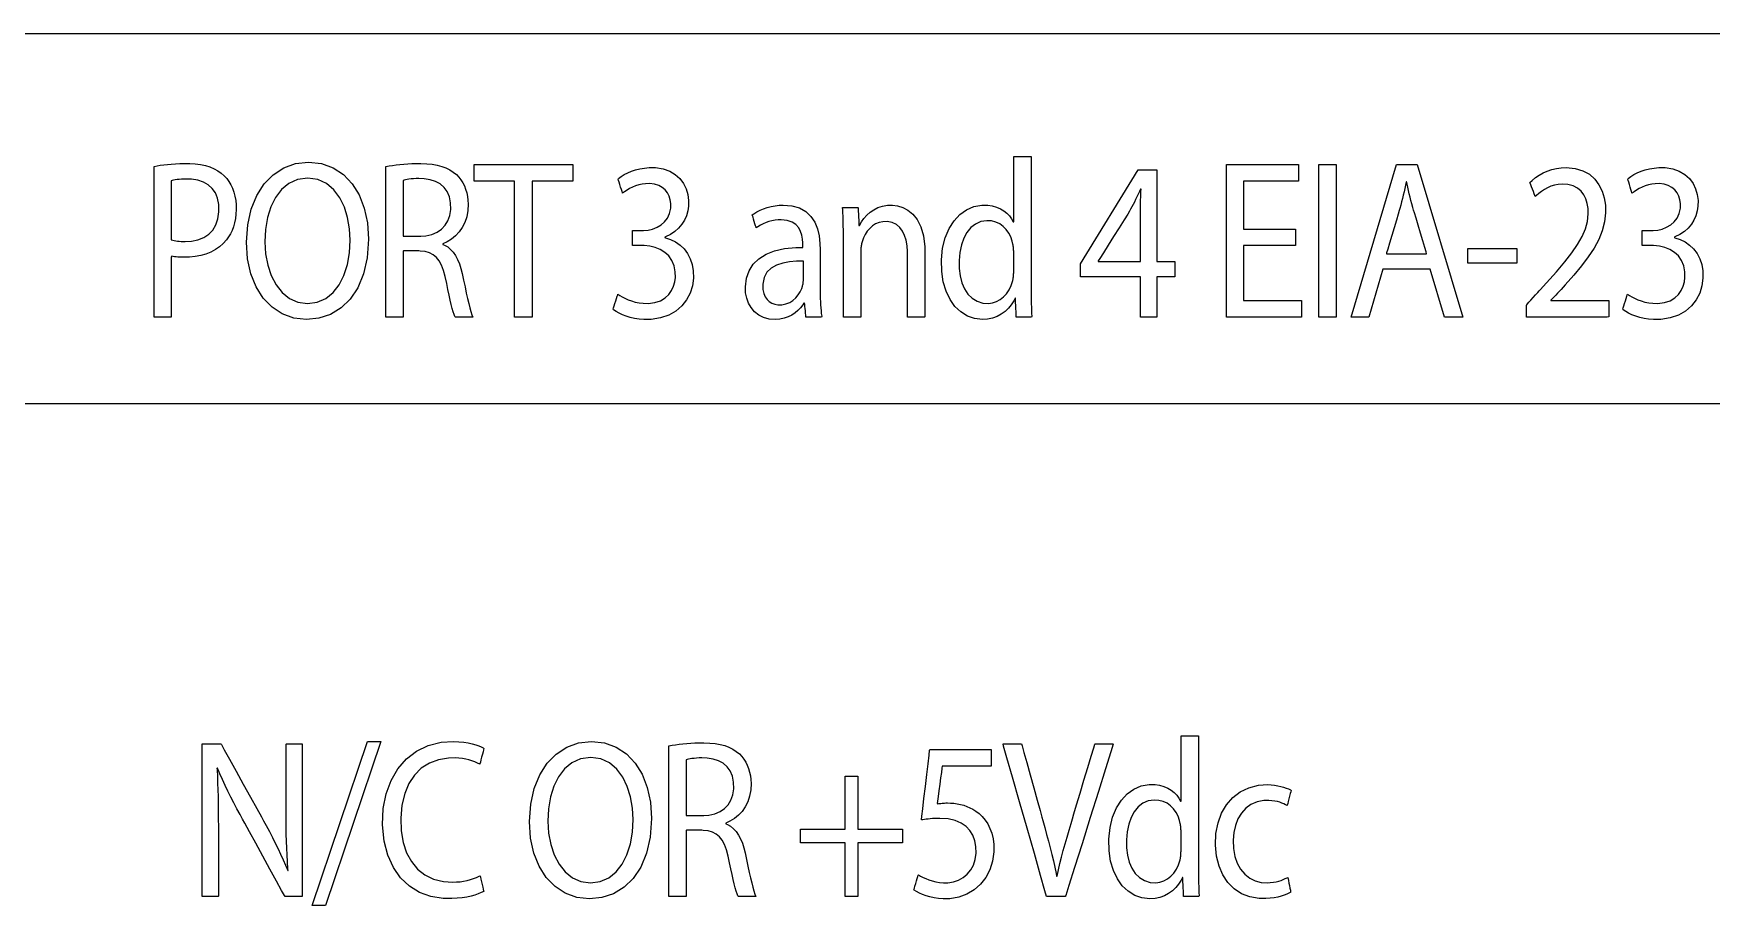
# Model space of a CAD drawing. Extents: x 3.4 to 20.6, y 5.2 to 12.5.
# Drawn here: x 19.06 to 19.74, y 10.897 to 11.251 of the extents above; entities that cross this region are included whole.
import ezdxf

# ---------------------------------------------------------------- set-up
doc = ezdxf.new("R2010")
doc.units = 0
doc.header["$MEASUREMENT"] = 0
doc.layers.get('0').update_dxf_attribs({"linetype": 'CONTINUOUS'})

msp = doc.modelspace()

# ---------------------------------------------------------------- linework, layer by layer
for points in [[(18.27352, 11.25083), (18.4086, 11.25083), (18.68417, 11.25083), (18.95973, 11.25083), (19.09481, 11.25083), (19.22665, 11.25083), (19.35415, 11.25083), (19.47624, 11.25083), (19.59185, 11.25083), (19.69987, 11.25083), (19.79924, 11.25083)], [(19.25491, 11.19089), (19.23844, 11.19089), (19.23844, 11.19769), (19.27851, 11.19769), (19.27851, 11.19089), (19.26196, 11.19089), (19.26196, 11.13584), (19.25491, 11.13584), (19.25491, 11.19089)], [(19.57164, 11.16484), (19.55059, 11.16484), (19.55059, 11.14254), (19.57406, 11.14254), (19.57406, 11.13584), (19.54361, 11.13584), (19.54361, 11.19769), (19.57284, 11.19769), (19.57284, 11.19099), (19.55059, 11.19099), (19.55059, 11.17144), (19.57164, 11.17144), (19.57164, 11.16484)], [(19.58811, 11.19769), (19.58811, 11.13584), (19.58112, 11.13584), (19.58112, 11.19769), (19.58811, 11.19769)], [(19.60707, 11.15529), (19.60145, 11.13584), (19.59421, 11.13584), (19.6126, 11.19769), (19.62104, 11.19769), (19.63951, 11.13584), (19.63205, 11.13584), (19.62627, 11.15529), (19.60707, 11.15529)], [(19.50873, 11.13584), (19.50873, 11.15209), (19.48448, 11.15209), (19.48448, 11.1574), (19.50779, 11.19549), (19.51541, 11.19549), (19.51541, 11.15841), (19.52272, 11.15841), (19.52272, 11.15209), (19.51541, 11.15209), (19.51541, 11.13584), (19.50873, 11.13584)], [(19.66138, 11.16364), (19.66138, 11.15767), (19.64153, 11.15767), (19.64153, 11.16364), (19.66138, 11.16364)], [(17.12677, 11.10083), (20.24156, 11.10083)], [(19.1728, 10.89716), (19.19522, 10.96368), (19.20067, 10.96368), (19.17818, 10.89716), (19.1728, 10.89716)], [(19.39411, 10.94965), (19.39411, 10.92808), (19.41226, 10.92808), (19.41226, 10.92257), (19.39411, 10.92257), (19.39411, 10.90083), (19.38897, 10.90083), (19.38897, 10.92257), (19.37082, 10.92257), (19.37082, 10.92808), (19.38897, 10.92808), (19.38897, 10.94965), (19.39411, 10.94965)]]:
    msp.add_lwpolyline(points)
for points in [[(19.10862, 11.19695), (19.10985, 11.19717), (19.11116, 11.19738), (19.11257, 11.19757), (19.11406, 11.19775), (19.11564, 11.19789), (19.11732, 11.19801), (19.11909, 11.19809), (19.12096, 11.19814), (19.1231, 11.19813), (19.12538, 11.19799), (19.12751, 11.19771), (19.12948, 11.19728), (19.13131, 11.19671), (19.13298, 11.19601), (19.1345, 11.19518), (19.13587, 11.19422), (19.13708, 11.19313), (19.1381, 11.19204), (19.139, 11.19084), (19.13979, 11.18952), (19.14047, 11.18808), (19.14103, 11.18655), (19.14146, 11.1849), (19.14176, 11.18317), (19.14192, 11.18134), (19.14195, 11.17942), (19.14185, 11.17754), (19.14164, 11.17575), (19.14131, 11.17407), (19.14087, 11.17248), (19.14031, 11.17099), (19.13965, 11.1696), (19.13887, 11.16831), (19.13799, 11.16711), (19.13671, 11.16568), (19.13519, 11.16434), (19.1335, 11.16317), (19.13166, 11.16219), (19.12968, 11.1614), (19.12758, 11.16078), (19.12537, 11.16036), (19.12307, 11.16012), (19.12107, 11.16006), (19.12034, 11.16007), (19.11964, 11.16009), (19.11895, 11.16012), (19.11828, 11.16016), (19.11762, 11.16023), (19.11699, 11.16032), (19.11639, 11.16043), (19.1158, 11.16057), (19.11561, 11.16019), (19.11561, 11.15816), (19.11561, 11.1549), (19.11561, 11.15086), (19.11561, 11.14654), (19.11561, 11.14241), (19.11561, 11.13893), (19.11561, 11.13658), (19.11561, 11.13584), (19.11529, 11.13584), (19.11455, 11.13584), (19.11351, 11.13584), (19.11232, 11.13584), (19.11111, 11.13584), (19.11, 11.13584), (19.10915, 11.13584), (19.10867, 11.13584), (19.10862, 11.13658), (19.10862, 11.14116), (19.10862, 11.14894), (19.10862, 11.15873), (19.10862, 11.16937), (19.10862, 11.17968), (19.10862, 11.1885), (19.10862, 11.19464)], [(19.19561, 11.1674), (19.1951, 11.15989), (19.19363, 11.15333), (19.1913, 11.14774), (19.18823, 11.14314), (19.1845, 11.13953), (19.18024, 11.13693), (19.17553, 11.13536), (19.17048, 11.13483), (19.16533, 11.13541), (19.16064, 11.1371), (19.15649, 11.13982), (19.15294, 11.1435), (19.15007, 11.14805), (19.14793, 11.15341), (19.14659, 11.15948), (19.14613, 11.16621), (19.14662, 11.17324), (19.14803, 11.17957), (19.15028, 11.18511), (19.15328, 11.18981), (19.15697, 11.19359), (19.16125, 11.19638), (19.16605, 11.1981), (19.17128, 11.19869), (19.17657, 11.1981), (19.18132, 11.19638), (19.18547, 11.19363), (19.18899, 11.18993), (19.19181, 11.18536), (19.19389, 11.18003), (19.19517, 11.17401)], [(19.20269, 11.19686), (19.20396, 11.19713), (19.20534, 11.19737), (19.20681, 11.19758), (19.20835, 11.19776), (19.20995, 11.1979), (19.21159, 11.19802), (19.21325, 11.19809), (19.21492, 11.19814), (19.21683, 11.19814), (19.21924, 11.19804), (19.22146, 11.19782), (19.22349, 11.19746), (19.22535, 11.19697), (19.22704, 11.19634), (19.22859, 11.19558), (19.22999, 11.19466), (19.23126, 11.1936), (19.23229, 11.19254), (19.23313, 11.19147), (19.23386, 11.1903), (19.2345, 11.18904), (19.23503, 11.18769), (19.23545, 11.18626), (19.23576, 11.18476), (19.23595, 11.1832), (19.23603, 11.18159), (19.2359, 11.17903), (19.23545, 11.17651), (19.23469, 11.17423), (19.23367, 11.17217), (19.23241, 11.17034), (19.23093, 11.16875), (19.22928, 11.16741), (19.22747, 11.16631), (19.22583, 11.16557), (19.22583, 11.16556), (19.22583, 11.16553), (19.22583, 11.16549), (19.22583, 11.16544), (19.22583, 11.1654), (19.22583, 11.16535), (19.22583, 11.16532), (19.22583, 11.1653), (19.22643, 11.16503), (19.22775, 11.16426), (19.22894, 11.16329), (19.23, 11.16211), (19.23095, 11.16074), (19.23178, 11.15918), (19.23251, 11.15744), (19.23313, 11.15552), (19.23365, 11.15344), (19.2342, 11.15075), (19.23477, 11.14804), (19.2353, 11.14556), (19.2358, 11.14331), (19.23627, 11.1413), (19.23672, 11.13954), (19.23715, 11.13804), (19.23756, 11.1368), (19.23796, 11.13584), (19.23769, 11.13584), (19.23699, 11.13584), (19.23598, 11.13584), (19.23478, 11.13584), (19.23355, 11.13584), (19.23239, 11.13584), (19.23146, 11.13584), (19.23086, 11.13584), (19.23064, 11.13602), (19.23031, 11.13684), (19.22997, 11.13793), (19.22959, 11.13927), (19.22919, 11.14087), (19.22876, 11.14269), (19.22831, 11.14475), (19.22783, 11.14702), (19.22733, 11.14949), (19.22677, 11.15222), (19.2261, 11.15472), (19.22529, 11.15683), (19.22433, 11.15858), (19.2232, 11.15999), (19.22188, 11.16107), (19.22035, 11.16186), (19.21859, 11.16237), (19.21658, 11.16262), (19.21609, 11.16264), (19.2155, 11.16264), (19.21461, 11.16264), (19.21354, 11.16264), (19.21242, 11.16264), (19.21135, 11.16264), (19.21046, 11.16264), (19.20987, 11.16264), (19.20969, 11.16262), (19.20969, 11.16138), (19.20969, 11.15857), (19.20969, 11.15469), (19.20969, 11.15023), (19.20969, 11.14565), (19.20969, 11.14146), (19.20969, 11.13814), (19.20969, 11.13617), (19.20964, 11.13584), (19.20919, 11.13584), (19.20836, 11.13584), (19.20729, 11.13584), (19.2061, 11.13584), (19.20493, 11.13584), (19.20388, 11.13584), (19.2031, 11.13584), (19.20271, 11.13584), (19.20269, 11.137), (19.20269, 11.14199), (19.20269, 11.14991), (19.20269, 11.15964), (19.20269, 11.17009), (19.20269, 11.18014), (19.20269, 11.18869), (19.20269, 11.19463)], [(19.29677, 11.1451), (19.29755, 11.14457), (19.29852, 11.14401), (19.29966, 11.14343), (19.30093, 11.14288), (19.30233, 11.14237), (19.30382, 11.14193), (19.3054, 11.1416), (19.30703, 11.1414), (19.309, 11.14136), (19.31176, 11.14171), (19.31407, 11.14248), (19.31596, 11.14361), (19.31745, 11.14501), (19.31858, 11.14662), (19.31938, 11.14836), (19.31988, 11.15016), (19.3201, 11.15194), (19.32006, 11.15413), (19.31958, 11.15664), (19.31868, 11.1588), (19.3174, 11.1606), (19.31581, 11.16207), (19.31396, 11.16322), (19.31191, 11.16405), (19.30971, 11.16458), (19.30742, 11.16482), (19.30658, 11.16484), (19.30627, 11.16484), (19.30577, 11.16484), (19.30516, 11.16484), (19.30449, 11.16484), (19.30384, 11.16484), (19.30328, 11.16484), (19.30288, 11.16484), (19.30271, 11.16484), (19.30271, 11.16501), (19.30271, 11.16556), (19.30271, 11.16637), (19.30271, 11.16735), (19.30271, 11.16837), (19.30271, 11.16935), (19.30271, 11.17017), (19.30271, 11.17071), (19.30271, 11.17088), (19.30288, 11.17088), (19.30328, 11.17088), (19.30384, 11.17088), (19.30449, 11.17088), (19.30516, 11.17088), (19.30577, 11.17088), (19.30627, 11.17088), (19.30658, 11.17088), (19.30723, 11.1709), (19.30905, 11.1711), (19.31087, 11.17155), (19.31265, 11.17225), (19.3143, 11.17323), (19.31575, 11.17447), (19.31693, 11.176), (19.31778, 11.17782), (19.31823, 11.17995), (19.31825, 11.18189), (19.31802, 11.18345), (19.31758, 11.18492), (19.3169, 11.18627), (19.31597, 11.18746), (19.31479, 11.18845), (19.31335, 11.18923), (19.31163, 11.18975), (19.30962, 11.18997), (19.30803, 11.18993), (19.30663, 11.18974), (19.30527, 11.18942), (19.30396, 11.189), (19.30272, 11.18849), (19.30155, 11.18792), (19.30049, 11.1873), (19.29953, 11.18667), (19.29869, 11.18604), (19.29863, 11.18625), (19.29845, 11.18681), (19.29819, 11.18762), (19.29789, 11.18858), (19.29758, 11.18958), (19.29729, 11.19052), (19.29704, 11.19128), (19.29689, 11.19178), (19.29706, 11.19208), (19.29813, 11.19286), (19.29937, 11.19361), (19.30077, 11.19432), (19.30231, 11.19496), (19.30397, 11.19552), (19.30572, 11.19597), (19.30755, 11.19629), (19.30943, 11.19647), (19.31201, 11.19644), (19.31512, 11.19596), (19.3178, 11.19501), (19.32006, 11.19368), (19.32191, 11.192), (19.32337, 11.19004), (19.32443, 11.18787), (19.32511, 11.18553), (19.32542, 11.18309), (19.32538, 11.18088), (19.32509, 11.17887), (19.32455, 11.17696), (19.32375, 11.17516), (19.32271, 11.17349), (19.32141, 11.17195), (19.31987, 11.17057), (19.31808, 11.16936), (19.31604, 11.16833), (19.3158, 11.16822), (19.3158, 11.16821), (19.3158, 11.16818), (19.3158, 11.16815), (19.3158, 11.16812), (19.3158, 11.16809), (19.3158, 11.16807), (19.3158, 11.16806), (19.31604, 11.16799), (19.31817, 11.1673), (19.32016, 11.1663), (19.32199, 11.16502), (19.32362, 11.16345), (19.325, 11.16161), (19.32611, 11.15951), (19.32691, 11.15717), (19.32736, 11.15458), (19.32742, 11.15164), (19.327, 11.14848), (19.32608, 11.1455), (19.32466, 11.14276), (19.32275, 11.14032), (19.32035, 11.13826), (19.31746, 11.13662), (19.3141, 11.13548), (19.31026, 11.1349), (19.3073, 11.13486), (19.30537, 11.13502), (19.30351, 11.13531), (19.30176, 11.13572), (19.30011, 11.13621), (19.2986, 11.13678), (19.29724, 11.1374), (19.29604, 11.13805), (19.29503, 11.13872), (19.29487, 11.139), (19.29503, 11.13953), (19.29529, 11.14034), (19.2956, 11.14133), (19.29593, 11.14239), (19.29624, 11.14341), (19.29651, 11.14428), (19.2967, 11.14488)], [(19.4644, 11.201), (19.4644, 11.19902), (19.4644, 11.19374), (19.4644, 11.18615), (19.4644, 11.17724), (19.4644, 11.16801), (19.4644, 11.15943), (19.4644, 11.1525), (19.4644, 11.14822), (19.4644, 11.14685), (19.4644, 11.14546), (19.46442, 11.14404), (19.46444, 11.14263), (19.46447, 11.14123), (19.46451, 11.13987), (19.46456, 11.13856), (19.46462, 11.13733), (19.46469, 11.13619), (19.46461, 11.13584), (19.46411, 11.13584), (19.46329, 11.13584), (19.46227, 11.13584), (19.46118, 11.13584), (19.46013, 11.13584), (19.45923, 11.13584), (19.45861, 11.13584), (19.45837, 11.13584), (19.45836, 11.13612), (19.45833, 11.13688), (19.45829, 11.13797), (19.45824, 11.13925), (19.45818, 11.14057), (19.45813, 11.1418), (19.45809, 11.1428), (19.45807, 11.14341), (19.45806, 11.14354), (19.45805, 11.14354), (19.45803, 11.14354), (19.45801, 11.14354), (19.45798, 11.14354), (19.45795, 11.14354), (19.45793, 11.14354), (19.45791, 11.14354), (19.4579, 11.14354), (19.45735, 11.14242), (19.45637, 11.14084), (19.45519, 11.13938), (19.45384, 11.13809), (19.4523, 11.13698), (19.45061, 11.13608), (19.44876, 11.1354), (19.44677, 11.13498), (19.44463, 11.13483), (19.44148, 11.13519), (19.43854, 11.13623), (19.43587, 11.1379), (19.43351, 11.14017), (19.43151, 11.143), (19.42991, 11.14634), (19.42877, 11.15014), (19.42813, 11.15437), (19.42803, 11.15908), (19.42852, 11.1638), (19.42958, 11.16803), (19.43114, 11.17173), (19.43314, 11.17487), (19.43553, 11.17742), (19.43823, 11.17935), (19.4412, 11.18063), (19.44436, 11.18122), (19.44678, 11.18121), (19.44866, 11.18092), (19.45038, 11.18043), (19.45193, 11.17975), (19.45332, 11.17891), (19.45454, 11.17793), (19.45559, 11.17685), (19.45647, 11.17569), (19.45717, 11.17447), (19.45717, 11.17447), (19.45719, 11.17447), (19.45721, 11.17447), (19.45724, 11.17447), (19.45727, 11.17447), (19.45729, 11.17447), (19.45731, 11.17447), (19.45733, 11.17447), (19.45733, 11.17458), (19.45733, 11.17616), (19.45733, 11.1792), (19.45733, 11.18322), (19.45733, 11.18773), (19.45733, 11.19224), (19.45733, 11.19626), (19.45733, 11.1993), (19.45733, 11.20088), (19.45745, 11.201), (19.45801, 11.201), (19.45892, 11.201), (19.46005, 11.201), (19.46127, 11.201), (19.46244, 11.201), (19.46344, 11.201), (19.46414, 11.201)], [(19.66539, 11.13584), (19.66539, 11.13602), (19.66539, 11.1365), (19.66539, 11.13719), (19.66539, 11.13801), (19.66539, 11.13886), (19.66539, 11.13965), (19.66539, 11.14029), (19.66539, 11.14069), (19.66541, 11.14081), (19.66572, 11.14115), (19.66633, 11.14184), (19.66716, 11.14275), (19.66809, 11.14379), (19.66903, 11.14484), (19.66988, 11.14578), (19.67053, 11.1465), (19.67089, 11.1469), (19.67346, 11.14971), (19.67744, 11.15417), (19.68086, 11.15821), (19.68374, 11.1619), (19.68608, 11.16532), (19.6879, 11.16854), (19.68922, 11.17162), (19.69003, 11.17465), (19.69037, 11.1777), (19.6903, 11.17991), (19.69, 11.1819), (19.68945, 11.18377), (19.68863, 11.18546), (19.68752, 11.18695), (19.68608, 11.18817), (19.68431, 11.18908), (19.68216, 11.18963), (19.67978, 11.18979), (19.67819, 11.18966), (19.67667, 11.18934), (19.67523, 11.18887), (19.67387, 11.18827), (19.6726, 11.18758), (19.67143, 11.18681), (19.67037, 11.18601), (19.66941, 11.1852), (19.6689, 11.18479), (19.66876, 11.18516), (19.66849, 11.18583), (19.66815, 11.1867), (19.66776, 11.18766), (19.66739, 11.18862), (19.66705, 11.18947), (19.6668, 11.19011), (19.66667, 11.19043), (19.66759, 11.19128), (19.66898, 11.19238), (19.67047, 11.19338), (19.67208, 11.19427), (19.67378, 11.19503), (19.67557, 11.19565), (19.67745, 11.19611), (19.67941, 11.19639), (19.68145, 11.19649), (19.68507, 11.19616), (19.68819, 11.19521), (19.69083, 11.19373), (19.693, 11.1918), (19.69472, 11.18951), (19.69601, 11.18693), (19.69688, 11.18415), (19.69735, 11.18125), (19.69742, 11.17807), (19.697, 11.1744), (19.69605, 11.17082), (19.69462, 11.16731), (19.69273, 11.1638), (19.69039, 11.16025), (19.68765, 11.15662), (19.68452, 11.15284), (19.68104, 11.14889), (19.67939, 11.14707), (19.67908, 11.14674), (19.67857, 11.1462), (19.67791, 11.14551), (19.6772, 11.14476), (19.6765, 11.14402), (19.6759, 11.14338), (19.67546, 11.14292), (19.67527, 11.14272), (19.67527, 11.14271), (19.67527, 11.14269), (19.67527, 11.14267), (19.67527, 11.14264), (19.67527, 11.14261), (19.67527, 11.14258), (19.67527, 11.14256), (19.67527, 11.14254), (19.67528, 11.14254), (19.67637, 11.14254), (19.67882, 11.14254), (19.68222, 11.14254), (19.68613, 11.14254), (19.69014, 11.14254), (19.69381, 11.14254), (19.69672, 11.14254), (19.69844, 11.14254), (19.69873, 11.14249), (19.69873, 11.14206), (19.69873, 11.14127), (19.69873, 11.14024), (19.69873, 11.1391), (19.69873, 11.13798), (19.69873, 11.13698), (19.69873, 11.13623), (19.69873, 11.13586), (19.6981, 11.13584), (19.69537, 11.13584), (19.69104, 11.13584), (19.68572, 11.13584), (19.68002, 11.13584), (19.67452, 11.13584), (19.66985, 11.13584), (19.66661, 11.13584)], [(19.70627, 11.1451), (19.70706, 11.14457), (19.70803, 11.14401), (19.70916, 11.14343), (19.71044, 11.14288), (19.71184, 11.14237), (19.71334, 11.14193), (19.71491, 11.1416), (19.71655, 11.1414), (19.71852, 11.14136), (19.72128, 11.14171), (19.72358, 11.14248), (19.72547, 11.14361), (19.72697, 11.14501), (19.7281, 11.14662), (19.72891, 11.14836), (19.72941, 11.15016), (19.72963, 11.15194), (19.72959, 11.15413), (19.72911, 11.15664), (19.72821, 11.1588), (19.72693, 11.1606), (19.72534, 11.16207), (19.72348, 11.16322), (19.72143, 11.16405), (19.71922, 11.16458), (19.71692, 11.16482), (19.71608, 11.16484), (19.71577, 11.16484), (19.71528, 11.16484), (19.71466, 11.16484), (19.71399, 11.16484), (19.71334, 11.16484), (19.71279, 11.16484), (19.71239, 11.16484), (19.71221, 11.16484), (19.71221, 11.16501), (19.71221, 11.16556), (19.71221, 11.16637), (19.71221, 11.16735), (19.71221, 11.16837), (19.71221, 11.16935), (19.71221, 11.17017), (19.71221, 11.17071), (19.71221, 11.17088), (19.71239, 11.17088), (19.71279, 11.17088), (19.71334, 11.17088), (19.71399, 11.17088), (19.71466, 11.17088), (19.71528, 11.17088), (19.71577, 11.17088), (19.71608, 11.17088), (19.71674, 11.1709), (19.71856, 11.1711), (19.7204, 11.17155), (19.72217, 11.17225), (19.72382, 11.17323), (19.72528, 11.17447), (19.72647, 11.176), (19.72732, 11.17782), (19.72776, 11.17995), (19.72778, 11.18189), (19.72755, 11.18345), (19.7271, 11.18492), (19.72642, 11.18627), (19.7255, 11.18746), (19.72431, 11.18845), (19.72286, 11.18923), (19.72114, 11.18975), (19.71913, 11.18997), (19.71754, 11.18993), (19.71614, 11.18974), (19.71478, 11.18942), (19.71347, 11.189), (19.71222, 11.18849), (19.71106, 11.18792), (19.70999, 11.1873), (19.70903, 11.18667), (19.7082, 11.18604), (19.70813, 11.18625), (19.70795, 11.18681), (19.7077, 11.18762), (19.7074, 11.18858), (19.70708, 11.18958), (19.70679, 11.19052), (19.70655, 11.19128), (19.70639, 11.19178), (19.70657, 11.19208), (19.70764, 11.19286), (19.70889, 11.19361), (19.71029, 11.19432), (19.71183, 11.19496), (19.71349, 11.19552), (19.71524, 11.19597), (19.71706, 11.19629), (19.71895, 11.19647), (19.72153, 11.19644), (19.72463, 11.19596), (19.72731, 11.19501), (19.72957, 11.19368), (19.73143, 11.192), (19.73288, 11.19004), (19.73394, 11.18787), (19.73462, 11.18553), (19.73492, 11.18309), (19.73489, 11.18088), (19.7346, 11.17887), (19.73406, 11.17696), (19.73327, 11.17516), (19.73223, 11.17349), (19.73094, 11.17195), (19.72939, 11.17057), (19.7276, 11.16936), (19.72556, 11.16833), (19.72531, 11.16822), (19.72531, 11.16821), (19.72531, 11.16818), (19.72531, 11.16815), (19.72531, 11.16812), (19.72531, 11.16809), (19.72531, 11.16807), (19.72531, 11.16806), (19.72556, 11.16799), (19.72769, 11.1673), (19.72969, 11.1663), (19.73151, 11.16502), (19.73313, 11.16345), (19.73452, 11.16161), (19.73562, 11.15951), (19.73642, 11.15717), (19.73686, 11.15458), (19.73692, 11.15164), (19.7365, 11.14848), (19.73558, 11.1455), (19.73417, 11.14276), (19.73226, 11.14032), (19.72986, 11.13826), (19.72698, 11.13662), (19.72362, 11.13548), (19.71978, 11.1349), (19.71682, 11.13486), (19.71488, 11.13502), (19.71303, 11.13531), (19.71127, 11.13572), (19.70963, 11.13621), (19.70813, 11.13678), (19.70676, 11.1374), (19.70557, 11.13805), (19.70455, 11.13872), (19.70439, 11.139), (19.70455, 11.13953), (19.7048, 11.14034), (19.70511, 11.14133), (19.70544, 11.14239), (19.70575, 11.14341), (19.70602, 11.14428), (19.7062, 11.14488)], [(19.11561, 11.16713), (19.11619, 11.16697), (19.1168, 11.16684), (19.11744, 11.16673), (19.11813, 11.16664), (19.11885, 11.16658), (19.1196, 11.16653), (19.12039, 11.1665), (19.12122, 11.16649), (19.12377, 11.16662), (19.12645, 11.16716), (19.12881, 11.16809), (19.13081, 11.16942), (19.13245, 11.17113), (19.13369, 11.17322), (19.13453, 11.17567), (19.13493, 11.17848), (19.13489, 11.18143), (19.13441, 11.184), (19.13352, 11.1862), (19.13225, 11.18804), (19.13062, 11.18951), (19.12866, 11.19061), (19.1264, 11.19136), (19.12385, 11.19175), (19.12176, 11.19181), (19.1207, 11.19179), (19.11971, 11.19175), (19.1188, 11.19169), (19.11797, 11.19161), (19.11722, 11.19151), (19.11656, 11.1914), (19.116, 11.19128), (19.11561, 11.19113), (19.11561, 11.18978), (19.11561, 11.18691), (19.11561, 11.18305), (19.11561, 11.17871), (19.11561, 11.17443), (19.11561, 11.17072), (19.11561, 11.16811)], [(19.15362, 11.1664), (19.15391, 11.16153), (19.15477, 11.15691), (19.15618, 11.15266), (19.15813, 11.14892), (19.16058, 11.14579), (19.16354, 11.1434), (19.16698, 11.14188), (19.17087, 11.14134), (19.1748, 11.14187), (19.17826, 11.14338), (19.18124, 11.14577), (19.18371, 11.14892), (19.18566, 11.15274), (19.18708, 11.1571), (19.18794, 11.1619), (19.18823, 11.16703), (19.18797, 11.17165), (19.18717, 11.17615), (19.18584, 11.1804), (19.18396, 11.18422), (19.18154, 11.18747), (19.17857, 11.18998), (19.17504, 11.1916), (19.17095, 11.19218), (19.16689, 11.19163), (19.16337, 11.19006), (19.16039, 11.1876), (19.15795, 11.18438), (19.15606, 11.18052), (19.1547, 11.17615), (19.15389, 11.1714)], [(19.20969, 11.16869), (19.20998, 11.16869), (19.21076, 11.16869), (19.21186, 11.16869), (19.21313, 11.16869), (19.21441, 11.16869), (19.21556, 11.16869), (19.21641, 11.16869), (19.21681, 11.16869), (19.21893, 11.16882), (19.22133, 11.16934), (19.22344, 11.17023), (19.22525, 11.17147), (19.22673, 11.17304), (19.22786, 11.1749), (19.22863, 11.17703), (19.229, 11.17942), (19.22895, 11.18212), (19.22847, 11.1846), (19.22759, 11.18671), (19.22634, 11.18845), (19.22474, 11.18982), (19.22283, 11.19085), (19.22063, 11.19155), (19.21817, 11.19193), (19.21609, 11.192), (19.21494, 11.19197), (19.21388, 11.19192), (19.21291, 11.19184), (19.21204, 11.19174), (19.21127, 11.19163), (19.21061, 11.1915), (19.21005, 11.19137), (19.20969, 11.19122), (19.20969, 11.18995), (19.20969, 11.18726), (19.20969, 11.18363), (19.20969, 11.17956), (19.20969, 11.17554), (19.20969, 11.17206), (19.20969, 11.16961)], [(19.62482, 11.16153), (19.62461, 11.16223), (19.62405, 11.16411), (19.62326, 11.16679), (19.62233, 11.1699), (19.62139, 11.17307), (19.62053, 11.17593), (19.61988, 11.17811), (19.61955, 11.17925), (19.61924, 11.1803), (19.61884, 11.18172), (19.61847, 11.18311), (19.61813, 11.18447), (19.6178, 11.18582), (19.61749, 11.18715), (19.61719, 11.18846), (19.61689, 11.18976), (19.6167, 11.19062), (19.61669, 11.19062), (19.61667, 11.19062), (19.61665, 11.19062), (19.61662, 11.19062), (19.61659, 11.19062), (19.61657, 11.19062), (19.61656, 11.19062), (19.61655, 11.19062), (19.61626, 11.18929), (19.61596, 11.18796), (19.61565, 11.18662), (19.61533, 11.18528), (19.615, 11.18393), (19.61466, 11.18258), (19.61431, 11.18123), (19.61395, 11.17988), (19.61373, 11.1791), (19.61327, 11.17757), (19.61254, 11.1751), (19.61164, 11.17208), (19.61069, 11.16887), (19.60979, 11.16585), (19.60906, 11.16339), (19.6086, 11.16185), (19.60858, 11.16153), (19.60963, 11.16153), (19.61163, 11.16153), (19.61425, 11.16153), (19.61715, 11.16153), (19.62, 11.16153), (19.62246, 11.16153), (19.62418, 11.16153)], [(19.50873, 11.15841), (19.50873, 11.15918), (19.50873, 11.16124), (19.50873, 11.16418), (19.50873, 11.1676), (19.50873, 11.17111), (19.50873, 11.17431), (19.50873, 11.1768), (19.50873, 11.17817), (19.50874, 11.17895), (19.50874, 11.18007), (19.50876, 11.18118), (19.50878, 11.18229), (19.50881, 11.18341), (19.50884, 11.18452), (19.50888, 11.18563), (19.50893, 11.18674), (19.50898, 11.18769), (19.50897, 11.18769), (19.50894, 11.18769), (19.5089, 11.18769), (19.50886, 11.18769), (19.50882, 11.18769), (19.50878, 11.18769), (19.50875, 11.18769), (19.50874, 11.18769), (19.50833, 11.18682), (19.50779, 11.18566), (19.50727, 11.18456), (19.50677, 11.18351), (19.50627, 11.1825), (19.50577, 11.18151), (19.50528, 11.18054), (19.50477, 11.17957), (19.50437, 11.17881), (19.50361, 11.1776), (19.5021, 11.17521), (19.5001, 11.17203), (19.49786, 11.16848), (19.49565, 11.16495), (19.4937, 11.16186), (19.49229, 11.15961), (19.49166, 11.15861), (19.49164, 11.15859), (19.49164, 11.15857), (19.49164, 11.15855), (19.49164, 11.15851), (19.49164, 11.15848), (19.49164, 11.15845), (19.49164, 11.15842), (19.49164, 11.15841), (19.49177, 11.15841), (19.49295, 11.15841), (19.49508, 11.15841), (19.49783, 11.15841), (19.50084, 11.15841), (19.50378, 11.15841), (19.5063, 11.15841), (19.50807, 11.15841)], [(19.37307, 11.13584), (19.37305, 11.13604), (19.373, 11.13659), (19.37292, 11.13737), (19.37282, 11.13829), (19.37273, 11.13925), (19.37264, 11.14015), (19.37256, 11.14087), (19.37252, 11.14133), (19.3725, 11.14144), (19.37249, 11.14144), (19.37246, 11.14144), (19.37243, 11.14144), (19.37239, 11.14144), (19.37234, 11.14144), (19.37231, 11.14144), (19.37228, 11.14144), (19.37226, 11.14144), (19.37181, 11.14076), (19.37089, 11.1396), (19.36983, 11.13852), (19.36863, 11.13753), (19.36728, 11.13665), (19.36581, 11.13592), (19.36421, 11.13536), (19.36248, 11.13499), (19.36065, 11.13484), (19.35817, 11.13501), (19.35588, 11.13563), (19.35389, 11.13665), (19.35221, 11.13801), (19.35084, 11.13965), (19.34979, 11.14151), (19.34904, 11.14355), (19.34861, 11.14569), (19.3485, 11.14811), (19.34892, 11.15156), (19.34999, 11.15461), (19.35167, 11.15725), (19.35397, 11.15948), (19.35687, 11.16129), (19.36035, 11.16266), (19.36439, 11.16358), (19.36899, 11.16405), (19.37185, 11.16411), (19.37185, 11.16417), (19.37185, 11.16428), (19.37185, 11.16441), (19.37185, 11.16457), (19.37185, 11.16472), (19.37185, 11.16486), (19.37185, 11.16496), (19.37185, 11.16501), (19.37183, 11.16597), (19.37171, 11.16745), (19.37141, 11.16901), (19.3709, 11.17057), (19.37011, 11.17204), (19.36898, 11.17333), (19.36746, 11.17436), (19.36549, 11.17505), (19.36302, 11.17529), (19.36177, 11.17524), (19.36052, 11.1751), (19.35928, 11.17486), (19.35806, 11.17453), (19.35687, 11.17413), (19.35572, 11.17365), (19.35463, 11.17309), (19.3536, 11.17248), (19.3529, 11.17201), (19.35281, 11.17231), (19.35263, 11.1729), (19.35239, 11.17369), (19.35212, 11.17459), (19.35184, 11.17549), (19.3516, 11.17631), (19.35141, 11.17693), (19.3513, 11.17728), (19.35194, 11.17777), (19.35317, 11.17852), (19.35449, 11.17919), (19.3559, 11.17978), (19.35738, 11.18028), (19.35892, 11.18069), (19.36052, 11.18099), (19.36216, 11.18118), (19.36383, 11.18126), (19.36732, 11.181), (19.3705, 11.18009), (19.37307, 11.17861), (19.37509, 11.17665), (19.37662, 11.17429), (19.3777, 11.17163), (19.3784, 11.16874), (19.37876, 11.16572), (19.37885, 11.16307), (19.37885, 11.1623), (19.37885, 11.16057), (19.37885, 11.15817), (19.37885, 11.1554), (19.37885, 11.15256), (19.37885, 11.14997), (19.37885, 11.14791), (19.37885, 11.14669), (19.37885, 11.14592), (19.37887, 11.1446), (19.37889, 11.1433), (19.37894, 11.14202), (19.379, 11.14076), (19.37908, 11.13954), (19.37918, 11.13836), (19.3793, 11.13722), (19.37944, 11.13614), (19.37937, 11.13584), (19.37884, 11.13584), (19.37801, 11.13584), (19.37699, 11.13584), (19.37589, 11.13584), (19.37483, 11.13584), (19.37393, 11.13584), (19.37331, 11.13584)], [(19.38825, 11.16823), (19.38825, 11.16977), (19.38824, 11.17126), (19.38822, 11.1727), (19.38819, 11.17409), (19.38816, 11.17544), (19.38811, 11.17676), (19.38805, 11.17805), (19.38798, 11.17933), (19.38794, 11.18026), (19.38828, 11.18026), (19.38897, 11.18026), (19.3899, 11.18026), (19.39095, 11.18026), (19.39201, 11.18026), (19.39297, 11.18026), (19.39372, 11.18026), (19.39414, 11.18026), (19.3942, 11.18018), (19.39422, 11.17966), (19.39427, 11.17876), (19.39433, 11.17762), (19.3944, 11.17637), (19.39447, 11.17514), (19.39452, 11.17407), (19.39457, 11.17328), (19.39458, 11.17292), (19.39459, 11.17291), (19.3946, 11.17291), (19.39462, 11.17291), (19.39465, 11.17291), (19.39468, 11.17291), (19.39471, 11.17291), (19.39473, 11.17291), (19.39474, 11.17291), (19.39479, 11.173), (19.39557, 11.17444), (19.39654, 11.17584), (19.3977, 11.17715), (19.39905, 11.17834), (19.40058, 11.17938), (19.40227, 11.18022), (19.40414, 11.18084), (19.40617, 11.18119), (19.40823, 11.18124), (19.41023, 11.18098), (19.41233, 11.18032), (19.41443, 11.17922), (19.41642, 11.17758), (19.4182, 11.17535), (19.41967, 11.17246), (19.42074, 11.16882), (19.42128, 11.16437), (19.42133, 11.162), (19.42133, 11.16001), (19.42133, 11.1567), (19.42133, 11.15255), (19.42133, 11.14803), (19.42133, 11.14363), (19.42133, 11.13981), (19.42133, 11.13706), (19.42133, 11.13586), (19.42114, 11.13584), (19.4205, 11.13584), (19.41955, 11.13584), (19.41841, 11.13584), (19.4172, 11.13584), (19.41606, 11.13584), (19.41511, 11.13584), (19.41447, 11.13584), (19.41428, 11.13585), (19.41428, 11.13702), (19.41428, 11.13967), (19.41428, 11.14336), (19.41428, 11.14762), (19.41428, 11.15198), (19.41428, 11.15599), (19.41428, 11.15918), (19.41428, 11.1611), (19.41426, 11.16242), (19.41409, 11.16477), (19.41371, 11.16697), (19.4131, 11.16897), (19.41225, 11.17074), (19.41113, 11.17222), (19.40973, 11.17337), (19.40803, 11.17416), (19.40602, 11.17453), (19.40423, 11.1745), (19.40273, 11.17417), (19.40134, 11.1736), (19.40006, 11.1728), (19.39891, 11.1718), (19.3979, 11.17064), (19.39704, 11.16933), (19.39635, 11.16791), (19.39583, 11.1664), (19.39571, 11.16597), (19.39561, 11.16558), (19.39553, 11.16518), (19.39547, 11.16475), (19.39541, 11.16431), (19.39537, 11.16385), (19.39534, 11.16339), (19.39532, 11.16292), (19.39532, 11.1625), (19.39532, 11.16117), (19.39532, 11.15831), (19.39532, 11.15441), (19.39532, 11.14995), (19.39532, 11.14541), (19.39532, 11.14127), (19.39532, 11.13802), (19.39532, 11.13612), (19.39526, 11.13584), (19.39479, 11.13584), (19.39395, 11.13584), (19.39286, 11.13584), (19.39166, 11.13584), (19.39048, 11.13584), (19.38943, 11.13584), (19.38865, 11.13584), (19.38827, 11.13584), (19.38825, 11.13648), (19.38825, 11.13916), (19.38825, 11.14337), (19.38825, 11.14853), (19.38825, 11.15407), (19.38825, 11.15939), (19.38825, 11.16391), (19.38825, 11.16705)], [(19.45733, 11.16218), (19.45733, 11.16255), (19.45731, 11.16295), (19.4573, 11.16336), (19.45727, 11.16378), (19.45723, 11.16421), (19.45718, 11.16462), (19.45711, 11.16503), (19.45704, 11.16541), (19.45676, 11.1666), (19.45614, 11.16833), (19.45531, 11.16992), (19.45427, 11.17136), (19.45305, 11.17259), (19.45165, 11.1736), (19.45009, 11.17435), (19.44838, 11.1748), (19.44644, 11.17492), (19.444, 11.17453), (19.44183, 11.17358), (19.43995, 11.17212), (19.43835, 11.17019), (19.43706, 11.16783), (19.4361, 11.16511), (19.43547, 11.16207), (19.43518, 11.15876), (19.43525, 11.15552), (19.43564, 11.15253), (19.43636, 11.14976), (19.4374, 11.14729), (19.43877, 11.14517), (19.44045, 11.14346), (19.44246, 11.14222), (19.44479, 11.1415), (19.44712, 11.14136), (19.44878, 11.14159), (19.45036, 11.14211), (19.45185, 11.14291), (19.45322, 11.14397), (19.45444, 11.14529), (19.45548, 11.14686), (19.45632, 11.14865), (19.45694, 11.15067), (19.45707, 11.15131), (19.45714, 11.15171), (19.4572, 11.15211), (19.45724, 11.15251), (19.45728, 11.15292), (19.4573, 11.15334), (19.45732, 11.15376), (19.45733, 11.1542), (19.45733, 11.15452), (19.45733, 11.15505), (19.45733, 11.15601), (19.45733, 11.15725), (19.45733, 11.15861), (19.45733, 11.15994), (19.45733, 11.16108), (19.45733, 11.16188)], [(19.37202, 11.1585), (19.36917, 11.15848), (19.36633, 11.15825), (19.36362, 11.15775), (19.36113, 11.15691), (19.35897, 11.15569), (19.35725, 11.15403), (19.35608, 11.15186), (19.35557, 11.14912), (19.35564, 11.14705), (19.35597, 11.14545), (19.35652, 11.14409), (19.35727, 11.14297), (19.3582, 11.14209), (19.35926, 11.14143), (19.36044, 11.14101), (19.3617, 11.14081), (19.3633, 11.14085), (19.36497, 11.14118), (19.36647, 11.14178), (19.3678, 11.14261), (19.36895, 11.14362), (19.36993, 11.14479), (19.37073, 11.14606), (19.37134, 11.1474), (19.37166, 11.14834), (19.37173, 11.14865), (19.37181, 11.14897), (19.37187, 11.14929), (19.37192, 11.14961), (19.37196, 11.14992), (19.37199, 11.15024), (19.37201, 11.15055), (19.37202, 11.15081), (19.37202, 11.15124), (19.37202, 11.15216), (19.37202, 11.1534), (19.37202, 11.15479), (19.37202, 11.15616), (19.37202, 11.15735), (19.37202, 11.15819)], [(19.53227, 10.96599), (19.53227, 10.96401), (19.53227, 10.95873), (19.53227, 10.95115), (19.53227, 10.94224), (19.53227, 10.933), (19.53227, 10.92443), (19.53227, 10.9175), (19.53227, 10.91321), (19.53227, 10.91185), (19.53227, 10.91045), (19.53229, 10.90904), (19.53231, 10.90762), (19.53234, 10.90622), (19.53238, 10.90486), (19.53243, 10.90356), (19.53249, 10.90232), (19.53257, 10.90119), (19.53249, 10.90083), (19.53198, 10.90083), (19.53116, 10.90083), (19.53015, 10.90083), (19.52905, 10.90083), (19.528, 10.90083), (19.5271, 10.90083), (19.52648, 10.90083), (19.52625, 10.90083), (19.52623, 10.90112), (19.5262, 10.90187), (19.52616, 10.90296), (19.52611, 10.90424), (19.52605, 10.90557), (19.526, 10.9068), (19.52596, 10.90779), (19.52594, 10.90841), (19.52593, 10.90854), (19.52592, 10.90854), (19.5259, 10.90854), (19.52588, 10.90854), (19.52585, 10.90854), (19.52582, 10.90854), (19.5258, 10.90854), (19.52578, 10.90854), (19.52577, 10.90854), (19.52522, 10.90742), (19.52424, 10.90583), (19.52306, 10.90438), (19.52171, 10.90309), (19.52018, 10.90198), (19.51849, 10.90107), (19.51664, 10.9004), (19.51465, 10.89997), (19.51252, 10.89983), (19.50936, 10.90018), (19.50642, 10.90122), (19.50375, 10.9029), (19.50139, 10.90517), (19.49939, 10.90799), (19.4978, 10.91133), (19.49666, 10.91513), (19.49602, 10.91936), (19.49592, 10.92408), (19.4964, 10.9288), (19.49746, 10.93302), (19.49902, 10.93672), (19.50102, 10.93987), (19.5034, 10.94242), (19.50611, 10.94435), (19.50907, 10.94562), (19.51223, 10.94622), (19.51466, 10.9462), (19.51653, 10.94592), (19.51825, 10.94543), (19.5198, 10.94474), (19.52119, 10.9439), (19.52241, 10.94293), (19.52346, 10.94185), (19.52434, 10.94068), (19.52504, 10.93946), (19.52504, 10.93946), (19.52506, 10.93946), (19.52508, 10.93946), (19.52511, 10.93946), (19.52514, 10.93946), (19.52516, 10.93946), (19.52518, 10.93946), (19.5252, 10.93946), (19.5252, 10.93957), (19.5252, 10.94115), (19.5252, 10.94419), (19.5252, 10.94821), (19.5252, 10.95272), (19.5252, 10.95724), (19.5252, 10.96126), (19.5252, 10.9643), (19.5252, 10.96588), (19.52532, 10.96599), (19.52588, 10.96599), (19.5268, 10.96599), (19.52793, 10.96599), (19.52914, 10.96599), (19.53031, 10.96599), (19.53131, 10.96599), (19.53201, 10.96599)], [(19.12813, 10.90083), (19.12813, 10.90307), (19.12813, 10.90905), (19.12813, 10.91766), (19.12813, 10.92779), (19.12813, 10.93834), (19.12813, 10.94819), (19.12813, 10.95625), (19.12813, 10.9614), (19.12815, 10.96268), (19.12856, 10.96268), (19.12939, 10.96268), (19.13051, 10.96268), (19.13179, 10.96268), (19.13308, 10.96268), (19.13426, 10.96268), (19.13517, 10.96268), (19.1357, 10.96268), (19.13593, 10.96239), (19.13712, 10.96024), (19.13921, 10.95648), (19.14188, 10.95167), (19.14481, 10.94636), (19.14771, 10.94113), (19.15027, 10.93653), (19.15216, 10.93312), (19.15308, 10.93146), (19.15413, 10.92954), (19.15542, 10.92712), (19.15665, 10.92475), (19.15782, 10.92243), (19.15893, 10.92014), (19.15998, 10.91789), (19.16098, 10.91567), (19.16194, 10.91347), (19.16284, 10.91129), (19.16285, 10.91129), (19.16286, 10.9113), (19.16288, 10.91131), (19.16291, 10.91133), (19.16293, 10.91135), (19.16296, 10.91136), (19.16298, 10.91137), (19.16299, 10.91138), (19.16294, 10.91209), (19.16275, 10.91489), (19.16259, 10.91766), (19.16246, 10.92043), (19.16236, 10.92323), (19.16229, 10.92607), (19.16224, 10.929), (19.16221, 10.93202), (19.16219, 10.93517), (19.16219, 10.93705), (19.16219, 10.93882), (19.16219, 10.94193), (19.16219, 10.94591), (19.16219, 10.9503), (19.16219, 10.95462), (19.16219, 10.95843), (19.16219, 10.96125), (19.16219, 10.96262), (19.16233, 10.96268), (19.16288, 10.96268), (19.16373, 10.96268), (19.16479, 10.96268), (19.16591, 10.96268), (19.16699, 10.96268), (19.16791, 10.96268), (19.16854, 10.96268), (19.16878, 10.96268), (19.16878, 10.96044), (19.16878, 10.95446), (19.16878, 10.94585), (19.16878, 10.93572), (19.16878, 10.92517), (19.16878, 10.91532), (19.16878, 10.90726), (19.16878, 10.90212), (19.16877, 10.90083), (19.16839, 10.90083), (19.16762, 10.90083), (19.16658, 10.90083), (19.1654, 10.90083), (19.1642, 10.90083), (19.16312, 10.90083), (19.16227, 10.90083), (19.16178, 10.90083), (19.16155, 10.90113), (19.16037, 10.90328), (19.15831, 10.90705), (19.15566, 10.91188), (19.15275, 10.9172), (19.14987, 10.92244), (19.14734, 10.92706), (19.14547, 10.93048), (19.14456, 10.93214), (19.14355, 10.93399), (19.14228, 10.93636), (19.14103, 10.93874), (19.13981, 10.94112), (19.13863, 10.9435), (19.1375, 10.94586), (19.13641, 10.94822), (19.13537, 10.95055), (19.1344, 10.95286), (19.13439, 10.95286), (19.13437, 10.95285), (19.13433, 10.95283), (19.13429, 10.95282), (19.13425, 10.9528), (19.13421, 10.95279), (19.13418, 10.95278), (19.13416, 10.95277), (19.13419, 10.9521), (19.13431, 10.94944), (19.13442, 10.94677), (19.13451, 10.94406), (19.13458, 10.94129), (19.13464, 10.93843), (19.13468, 10.93544), (19.13471, 10.93231), (19.13472, 10.92899), (19.13472, 10.927), (19.13472, 10.92519), (19.13472, 10.92201), (19.13472, 10.91795), (19.13472, 10.91348), (19.13472, 10.90906), (19.13472, 10.90517), (19.13472, 10.9023), (19.13472, 10.90089), (19.13459, 10.90083), (19.13404, 10.90083), (19.13318, 10.90083), (19.13213, 10.90083), (19.13101, 10.90083), (19.12993, 10.90083), (19.12901, 10.90083), (19.12837, 10.90083)], [(19.24236, 10.90285), (19.24137, 10.90234), (19.24017, 10.90185), (19.23879, 10.90138), (19.23723, 10.90095), (19.2355, 10.90058), (19.23362, 10.90027), (19.23159, 10.90005), (19.22943, 10.89993), (19.22596, 10.89998), (19.22095, 10.90078), (19.21634, 10.90244), (19.21222, 10.90497), (19.20864, 10.90832), (19.2057, 10.9125), (19.20345, 10.91749), (19.20197, 10.92326), (19.20134, 10.9298), (19.20161, 10.93644), (19.20277, 10.94248), (19.20476, 10.94789), (19.20752, 10.95262), (19.21098, 10.95659), (19.2151, 10.95975), (19.2198, 10.96202), (19.22505, 10.96335), (19.23005, 10.96368), (19.23227, 10.96359), (19.23428, 10.9634), (19.23609, 10.96311), (19.23771, 10.96276), (19.23912, 10.96236), (19.24034, 10.96194), (19.24135, 10.96151), (19.24217, 10.96109), (19.24242, 10.96084), (19.24229, 10.96034), (19.24208, 10.95951), (19.24181, 10.95846), (19.24152, 10.95734), (19.24123, 10.95624), (19.24099, 10.95531), (19.24083, 10.95466), (19.24076, 10.95442), (19.23979, 10.95492), (19.23873, 10.95538), (19.23759, 10.95579), (19.23637, 10.95616), (19.23507, 10.95647), (19.2337, 10.95671), (19.23227, 10.95689), (19.23076, 10.95698), (19.22809, 10.95694), (19.22399, 10.95627), (19.2203, 10.95488), (19.21704, 10.95279), (19.21426, 10.95002), (19.212, 10.9466), (19.2103, 10.94254), (19.20919, 10.93787), (19.20873, 10.93261), (19.20891, 10.9274), (19.2097, 10.92272), (19.21107, 10.91856), (19.213, 10.91495), (19.21548, 10.91193), (19.21848, 10.90955), (19.22199, 10.90785), (19.22599, 10.90686), (19.22982, 10.90661), (19.2313, 10.90667), (19.23277, 10.9068), (19.23421, 10.90701), (19.23562, 10.90728), (19.23696, 10.90762), (19.23824, 10.90802), (19.23943, 10.90847), (19.24051, 10.90897), (19.24093, 10.9091), (19.24104, 10.90861), (19.24123, 10.9078), (19.24146, 10.90679), (19.24171, 10.90569), (19.24196, 10.90463), (19.24216, 10.90372), (19.24231, 10.90309)], [(19.3104, 10.93239), (19.30988, 10.92488), (19.30841, 10.91833), (19.30609, 10.91274), (19.30301, 10.90813), (19.29928, 10.90452), (19.29502, 10.90192), (19.29031, 10.90035), (19.28526, 10.89983), (19.28011, 10.90041), (19.27543, 10.9021), (19.27128, 10.90482), (19.26773, 10.90849), (19.26485, 10.91305), (19.26271, 10.9184), (19.26138, 10.92448), (19.26092, 10.9312), (19.26141, 10.93823), (19.26281, 10.94456), (19.26506, 10.95011), (19.26807, 10.95481), (19.27175, 10.95858), (19.27604, 10.96137), (19.28083, 10.96309), (19.28606, 10.96368), (19.29136, 10.96309), (19.2961, 10.96138), (19.30026, 10.95862), (19.30378, 10.95492), (19.3066, 10.95036), (19.30867, 10.94502), (19.30996, 10.93901)], [(19.31748, 10.96185), (19.31875, 10.96212), (19.32013, 10.96236), (19.32159, 10.96257), (19.32313, 10.96275), (19.32473, 10.9629), (19.32637, 10.96301), (19.32803, 10.96309), (19.3297, 10.96313), (19.33162, 10.96314), (19.33403, 10.96304), (19.33624, 10.96281), (19.33827, 10.96246), (19.34013, 10.96197), (19.34183, 10.96134), (19.34337, 10.96057), (19.34477, 10.95966), (19.34605, 10.9586), (19.34708, 10.95754), (19.34791, 10.95647), (19.34865, 10.9553), (19.34928, 10.95404), (19.34981, 10.95268), (19.35022, 10.95126), (19.35053, 10.94976), (19.35073, 10.9482), (19.3508, 10.94658), (19.35068, 10.94402), (19.35022, 10.94151), (19.34947, 10.93922), (19.34845, 10.93716), (19.34718, 10.93533), (19.34571, 10.93375), (19.34406, 10.9324), (19.34225, 10.9313), (19.3406, 10.93056), (19.3406, 10.93055), (19.3406, 10.93052), (19.3406, 10.93048), (19.3406, 10.93044), (19.3406, 10.93039), (19.3406, 10.93035), (19.3406, 10.93031), (19.3406, 10.93029), (19.34121, 10.93003), (19.34252, 10.92926), (19.34371, 10.92828), (19.34478, 10.9271), (19.34573, 10.92573), (19.34657, 10.92417), (19.34729, 10.92243), (19.34791, 10.92052), (19.34843, 10.91844), (19.34899, 10.91575), (19.34955, 10.91304), (19.35008, 10.91055), (19.35059, 10.9083), (19.35106, 10.90629), (19.35151, 10.90453), (19.35194, 10.90303), (19.35235, 10.90179), (19.35274, 10.90083), (19.35248, 10.90083), (19.35177, 10.90083), (19.35076, 10.90083), (19.34957, 10.90083), (19.34833, 10.90083), (19.34718, 10.90083), (19.34624, 10.90083), (19.34565, 10.90083), (19.34542, 10.90101), (19.3451, 10.90184), (19.34475, 10.90292), (19.34437, 10.90427), (19.34397, 10.90586), (19.34355, 10.90769), (19.3431, 10.90974), (19.34262, 10.91201), (19.34212, 10.91448), (19.34156, 10.91721), (19.34089, 10.91971), (19.34008, 10.92183), (19.33912, 10.92358), (19.33799, 10.92498), (19.33667, 10.92607), (19.33514, 10.92686), (19.33337, 10.92736), (19.33136, 10.92762), (19.33088, 10.92763), (19.33028, 10.92763), (19.32939, 10.92763), (19.32832, 10.92763), (19.32719, 10.92763), (19.32612, 10.92763), (19.32523, 10.92763), (19.32464, 10.92763), (19.32446, 10.92761), (19.32446, 10.92637), (19.32446, 10.92357), (19.32446, 10.91969), (19.32446, 10.91522), (19.32446, 10.91065), (19.32446, 10.90646), (19.32446, 10.90313), (19.32446, 10.90116), (19.32441, 10.90083), (19.32396, 10.90083), (19.32314, 10.90083), (19.32207, 10.90083), (19.32088, 10.90083), (19.31971, 10.90083), (19.31867, 10.90083), (19.31789, 10.90083), (19.3175, 10.90083), (19.31748, 10.90199), (19.31748, 10.90699), (19.31748, 10.9149), (19.31748, 10.92464), (19.31748, 10.93509), (19.31748, 10.94514), (19.31748, 10.95369), (19.31748, 10.95963)], [(19.44824, 10.95369), (19.44752, 10.95369), (19.44559, 10.95369), (19.44281, 10.95369), (19.43954, 10.95369), (19.43614, 10.95369), (19.43296, 10.95369), (19.43037, 10.95369), (19.42873, 10.95369), (19.42833, 10.95365), (19.42822, 10.95281), (19.428, 10.95113), (19.4277, 10.94886), (19.42736, 10.94629), (19.42702, 10.94369), (19.42671, 10.94134), (19.42647, 10.93951), (19.42634, 10.93849), (19.42654, 10.9384), (19.42696, 10.93846), (19.42737, 10.93852), (19.4278, 10.93857), (19.42826, 10.93862), (19.42874, 10.93866), (19.42926, 10.9387), (19.42983, 10.93872), (19.43045, 10.93873), (19.43169, 10.9387), (19.43306, 10.9386), (19.43442, 10.93841), (19.43576, 10.93814), (19.43707, 10.93778), (19.43835, 10.93734), (19.43958, 10.93681), (19.44077, 10.93618), (19.44192, 10.93545), (19.44329, 10.93443), (19.44458, 10.93321), (19.44576, 10.9318), (19.44681, 10.9302), (19.4477, 10.9284), (19.44842, 10.92642), (19.44894, 10.92424), (19.44923, 10.92188), (19.44925, 10.91888), (19.44874, 10.91508), (19.44764, 10.91159), (19.44601, 10.90846), (19.44389, 10.90572), (19.44133, 10.90345), (19.43836, 10.90168), (19.43503, 10.90048), (19.43139, 10.89988), (19.42869, 10.89985), (19.42682, 10.9), (19.42503, 10.90027), (19.42336, 10.90063), (19.42179, 10.90108), (19.42036, 10.9016), (19.41907, 10.90217), (19.41793, 10.90278), (19.41696, 10.90341), (19.41689, 10.90366), (19.41705, 10.90421), (19.41729, 10.90504), (19.41757, 10.90604), (19.41788, 10.9071), (19.41816, 10.90809), (19.4184, 10.90892), (19.41856, 10.90948), (19.41871, 10.90958), (19.41955, 10.90906), (19.42055, 10.90853), (19.42167, 10.90802), (19.42292, 10.90754), (19.42427, 10.90712), (19.42571, 10.90677), (19.42722, 10.90651), (19.4288, 10.90636), (19.43068, 10.90637), (19.43288, 10.90671), (19.43495, 10.90742), (19.43684, 10.90848), (19.43851, 10.90986), (19.43991, 10.91156), (19.44101, 10.91356), (19.44176, 10.91584), (19.44211, 10.91838), (19.44204, 10.921), (19.4416, 10.92343), (19.44079, 10.92563), (19.43959, 10.92757), (19.438, 10.92924), (19.43599, 10.93059), (19.43356, 10.93161), (19.43069, 10.93225), (19.42736, 10.93249), (19.42619, 10.93248), (19.42524, 10.93244), (19.42434, 10.93238), (19.42348, 10.93231), (19.42266, 10.93222), (19.42188, 10.93213), (19.42114, 10.93203), (19.42043, 10.93193), (19.4199, 10.9319), (19.42007, 10.93332), (19.42043, 10.93639), (19.42092, 10.94057), (19.42149, 10.94535), (19.42206, 10.95022), (19.42258, 10.95465), (19.423, 10.95815), (19.42324, 10.96018), (19.42348, 10.96048), (19.42515, 10.96048), (19.42812, 10.96048), (19.43195, 10.96048), (19.43619, 10.96048), (19.44037, 10.96048), (19.44407, 10.96048), (19.44682, 10.96048), (19.44817, 10.96048), (19.44824, 10.96035), (19.44824, 10.95979), (19.44824, 10.9589), (19.44824, 10.95782), (19.44824, 10.95666), (19.44824, 10.95554), (19.44824, 10.95459), (19.44824, 10.95393)], [(19.47066, 10.90083), (19.47, 10.90315), (19.46824, 10.90931), (19.46571, 10.91816), (19.46275, 10.92852), (19.45969, 10.93924), (19.45686, 10.94914), (19.4546, 10.95705), (19.45324, 10.96182), (19.45304, 10.96268), (19.45352, 10.96268), (19.45443, 10.96268), (19.4556, 10.96268), (19.4569, 10.96268), (19.45818, 10.96268), (19.45931, 10.96268), (19.46014, 10.96268), (19.46053, 10.96268), (19.46075, 10.96194), (19.4615, 10.95924), (19.46264, 10.9551), (19.46403, 10.95009), (19.46549, 10.9448), (19.46688, 10.9398), (19.46803, 10.93566), (19.46878, 10.93296), (19.46914, 10.93164), (19.46994, 10.92877), (19.4707, 10.92596), (19.47144, 10.92321), (19.47214, 10.9205), (19.4728, 10.91785), (19.47343, 10.91523), (19.47401, 10.91265), (19.47455, 10.9101), (19.47476, 10.90909), (19.47477, 10.90909), (19.47479, 10.90909), (19.47482, 10.90909), (19.47485, 10.90909), (19.47488, 10.90909), (19.4749, 10.90909), (19.47492, 10.90909), (19.47492, 10.90909), (19.47548, 10.91161), (19.4761, 10.91419), (19.47676, 10.9168), (19.47746, 10.91946), (19.47821, 10.92216), (19.47898, 10.92489), (19.47978, 10.92765), (19.4806, 10.93044), (19.48116, 10.93231), (19.48176, 10.93429), (19.48285, 10.93793), (19.48427, 10.94267), (19.48584, 10.94793), (19.4874, 10.95314), (19.48877, 10.9577), (19.48978, 10.96106), (19.49025, 10.96263), (19.49044, 10.96268), (19.49111, 10.96268), (19.49212, 10.96268), (19.49335, 10.96268), (19.49465, 10.96268), (19.49587, 10.96268), (19.49689, 10.96268), (19.49755, 10.96268), (19.4977, 10.96258), (19.49671, 10.9594), (19.49458, 10.95261), (19.49169, 10.94336), (19.48839, 10.93283), (19.48506, 10.92219), (19.48206, 10.91259), (19.47975, 10.90521), (19.4785, 10.90122), (19.47827, 10.90083), (19.47768, 10.90083), (19.47669, 10.90083), (19.47546, 10.90083), (19.47412, 10.90083), (19.47282, 10.90083), (19.47172, 10.90083), (19.47095, 10.90083)], [(19.26839, 10.93139), (19.26868, 10.92652), (19.26954, 10.9219), (19.27095, 10.91766), (19.2729, 10.91391), (19.27536, 10.91078), (19.27832, 10.90839), (19.28176, 10.90687), (19.28566, 10.90634), (19.28959, 10.90687), (19.29305, 10.90838), (19.29602, 10.91076), (19.29849, 10.91392), (19.30044, 10.91773), (19.30186, 10.92209), (19.30272, 10.92689), (19.30301, 10.93203), (19.30274, 10.93664), (19.30195, 10.94115), (19.30061, 10.94539), (19.29874, 10.94921), (19.29632, 10.95246), (19.29335, 10.95497), (19.28983, 10.9566), (19.28574, 10.95717), (19.28168, 10.95662), (19.27815, 10.95505), (19.27517, 10.9526), (19.27273, 10.94937), (19.27083, 10.94551), (19.26948, 10.94115), (19.26866, 10.9364)], [(19.32446, 10.93368), (19.32476, 10.93368), (19.32553, 10.93368), (19.32663, 10.93368), (19.32791, 10.93368), (19.32919, 10.93368), (19.33034, 10.93368), (19.3312, 10.93368), (19.3316, 10.93368), (19.33372, 10.93381), (19.33612, 10.93433), (19.33823, 10.93523), (19.34004, 10.93647), (19.34152, 10.93803), (19.34265, 10.93989), (19.34341, 10.94203), (19.34378, 10.94441), (19.34374, 10.94711), (19.34326, 10.9496), (19.34238, 10.9517), (19.34112, 10.95344), (19.33952, 10.95482), (19.33761, 10.95585), (19.33541, 10.95655), (19.33295, 10.95692), (19.33088, 10.95699), (19.32973, 10.95697), (19.32867, 10.95691), (19.3277, 10.95683), (19.32682, 10.95674), (19.32605, 10.95662), (19.32539, 10.9565), (19.32483, 10.95636), (19.32446, 10.95621), (19.32446, 10.95494), (19.32446, 10.95225), (19.32446, 10.94862), (19.32446, 10.94455), (19.32446, 10.94053), (19.32446, 10.93705), (19.32446, 10.93461)], [(19.56972, 10.90249), (19.56898, 10.90209), (19.56807, 10.90168), (19.567, 10.90128), (19.56578, 10.90089), (19.56442, 10.90055), (19.56294, 10.90026), (19.56133, 10.90005), (19.55962, 10.89993), (19.55693, 10.89997), (19.55316, 10.90061), (19.54976, 10.90193), (19.54677, 10.90389), (19.54423, 10.90643), (19.54217, 10.90952), (19.54062, 10.91311), (19.53962, 10.91716), (19.5392, 10.92163), (19.53939, 10.92629), (19.54023, 10.93061), (19.54166, 10.93453), (19.54366, 10.93797), (19.5462, 10.94089), (19.54923, 10.94322), (19.55273, 10.94492), (19.55665, 10.94591), (19.56036, 10.94616), (19.56179, 10.94609), (19.56316, 10.94595), (19.56447, 10.94573), (19.56569, 10.94546), (19.56683, 10.94514), (19.56787, 10.94478), (19.56879, 10.94441), (19.56958, 10.94402), (19.56984, 10.94378), (19.56972, 10.9433), (19.56951, 10.9425), (19.56926, 10.9415), (19.56898, 10.94042), (19.56871, 10.93938), (19.56848, 10.93848), (19.56832, 10.93786), (19.56826, 10.93763), (19.56764, 10.93801), (19.56693, 10.93837), (19.56614, 10.93871), (19.56526, 10.93901), (19.5643, 10.93928), (19.56324, 10.93949), (19.5621, 10.93965), (19.56086, 10.93973), (19.55886, 10.9397), (19.55605, 10.93917), (19.55358, 10.93811), (19.55146, 10.93657), (19.5497, 10.93461), (19.5483, 10.93227), (19.54727, 10.92962), (19.54661, 10.92671), (19.54634, 10.9236), (19.54648, 10.92019), (19.54706, 10.91704), (19.54804, 10.91425), (19.54939, 10.91184), (19.55107, 10.90984), (19.55305, 10.90827), (19.55528, 10.90715), (19.55773, 10.9065), (19.56011, 10.90634), (19.56143, 10.9064), (19.56265, 10.90655), (19.56378, 10.90676), (19.56482, 10.90703), (19.56578, 10.90734), (19.56666, 10.90768), (19.56747, 10.90804), (19.56822, 10.90839), (19.56853, 10.90845), (19.56862, 10.90799), (19.56877, 10.90721), (19.56897, 10.90624), (19.56918, 10.90519), (19.56938, 10.90418), (19.56955, 10.90332), (19.56967, 10.90271)], [(19.5252, 10.92717), (19.5252, 10.92754), (19.52519, 10.92794), (19.52517, 10.92835), (19.52514, 10.92878), (19.5251, 10.9292), (19.52505, 10.92962), (19.52499, 10.93002), (19.52492, 10.93041), (19.52464, 10.93159), (19.52402, 10.93332), (19.52318, 10.93492), (19.52215, 10.93635), (19.52092, 10.93759), (19.51952, 10.9386), (19.51796, 10.93934), (19.51625, 10.93979), (19.51431, 10.93991), (19.51187, 10.93953), (19.50971, 10.93858), (19.50782, 10.93711), (19.50622, 10.93518), (19.50493, 10.93283), (19.50397, 10.93011), (19.50334, 10.92707), (19.50305, 10.92375), (19.50312, 10.92051), (19.50352, 10.91752), (19.50423, 10.91476), (19.50528, 10.91229), (19.50664, 10.91017), (19.50833, 10.90845), (19.51034, 10.90721), (19.51267, 10.90649), (19.51501, 10.90635), (19.51666, 10.90658), (19.51824, 10.90711), (19.51973, 10.9079), (19.52109, 10.90897), (19.52231, 10.91029), (19.52336, 10.91185), (19.5242, 10.91365), (19.52482, 10.91566), (19.52495, 10.91631), (19.52502, 10.9167), (19.52507, 10.9171), (19.52512, 10.9175), (19.52515, 10.91791), (19.52518, 10.91833), (19.52519, 10.91876), (19.5252, 10.9192), (19.5252, 10.91951), (19.5252, 10.92004), (19.5252, 10.92101), (19.5252, 10.92225), (19.5252, 10.92361), (19.5252, 10.92493), (19.5252, 10.92607), (19.5252, 10.92687)]]:
    msp.add_lwpolyline(points, close=True)

doc.saveas('drawing.dxf')
